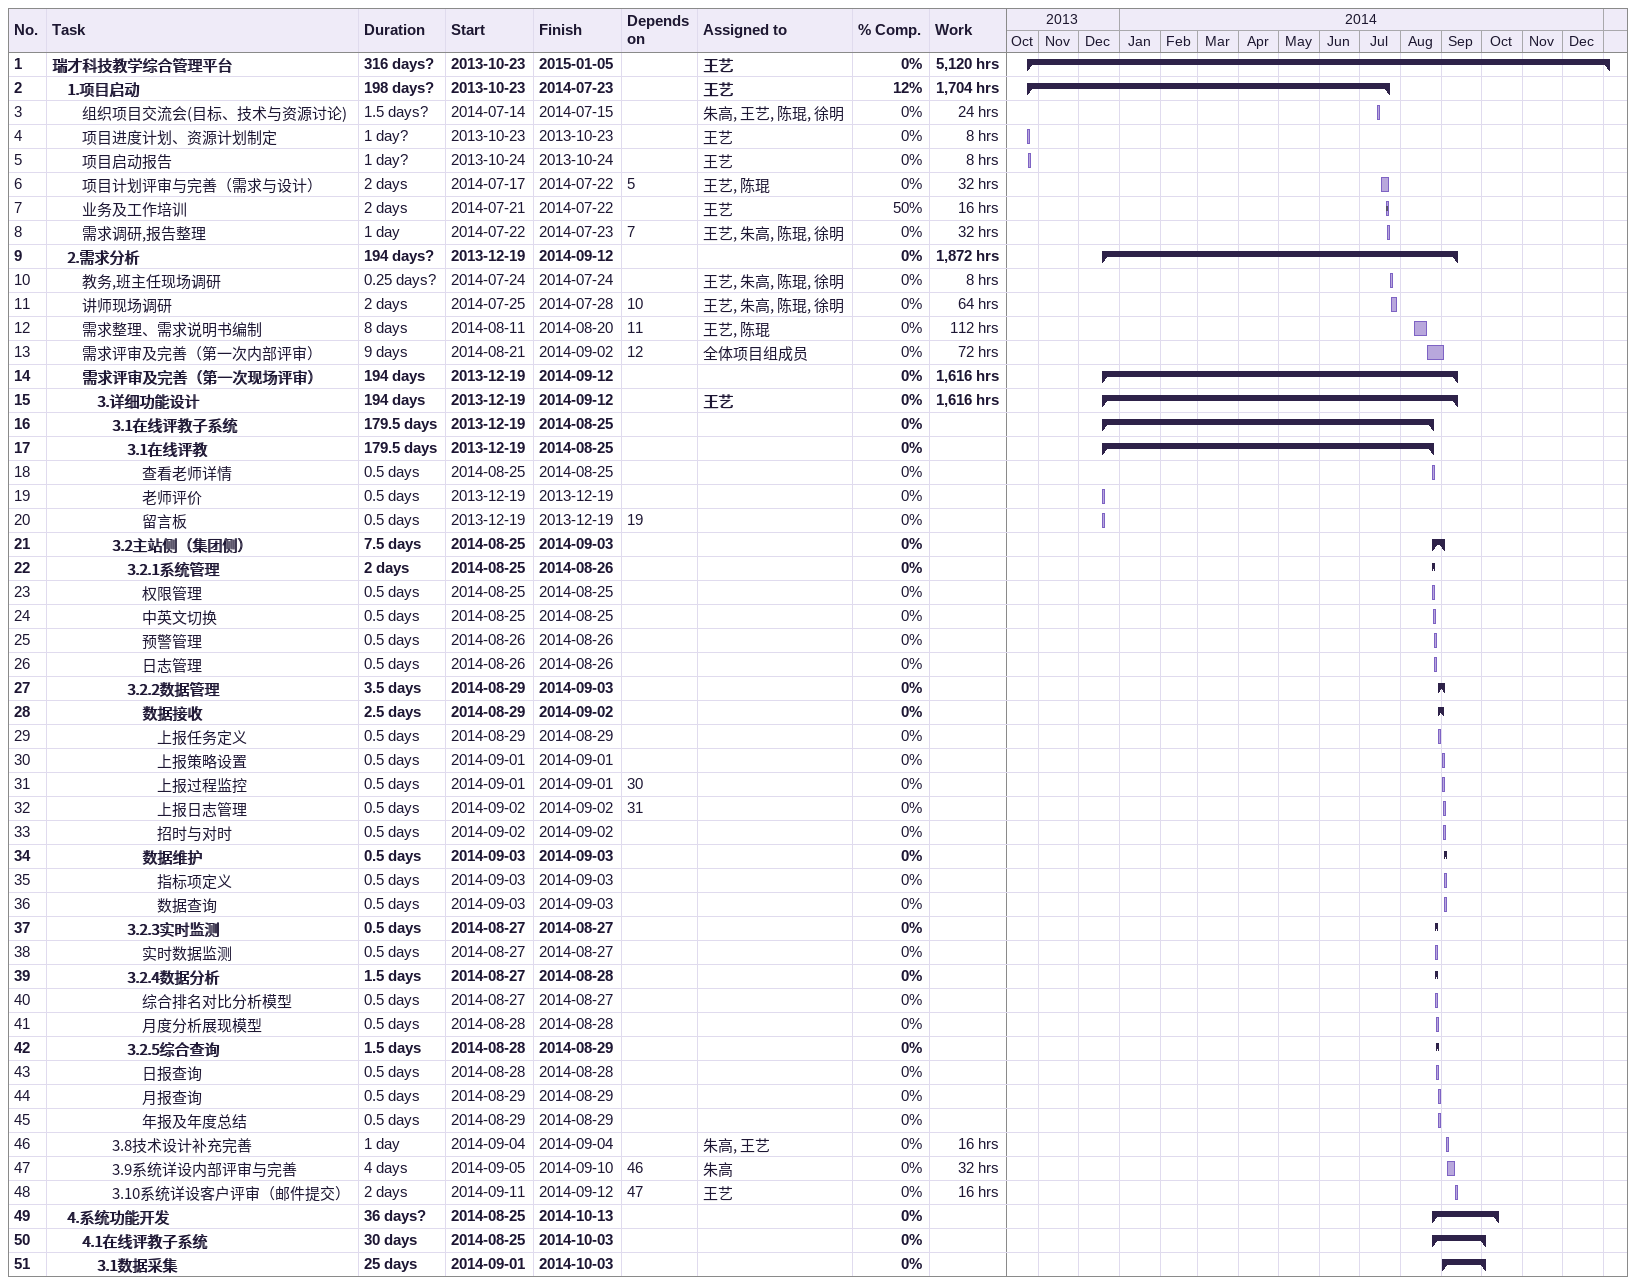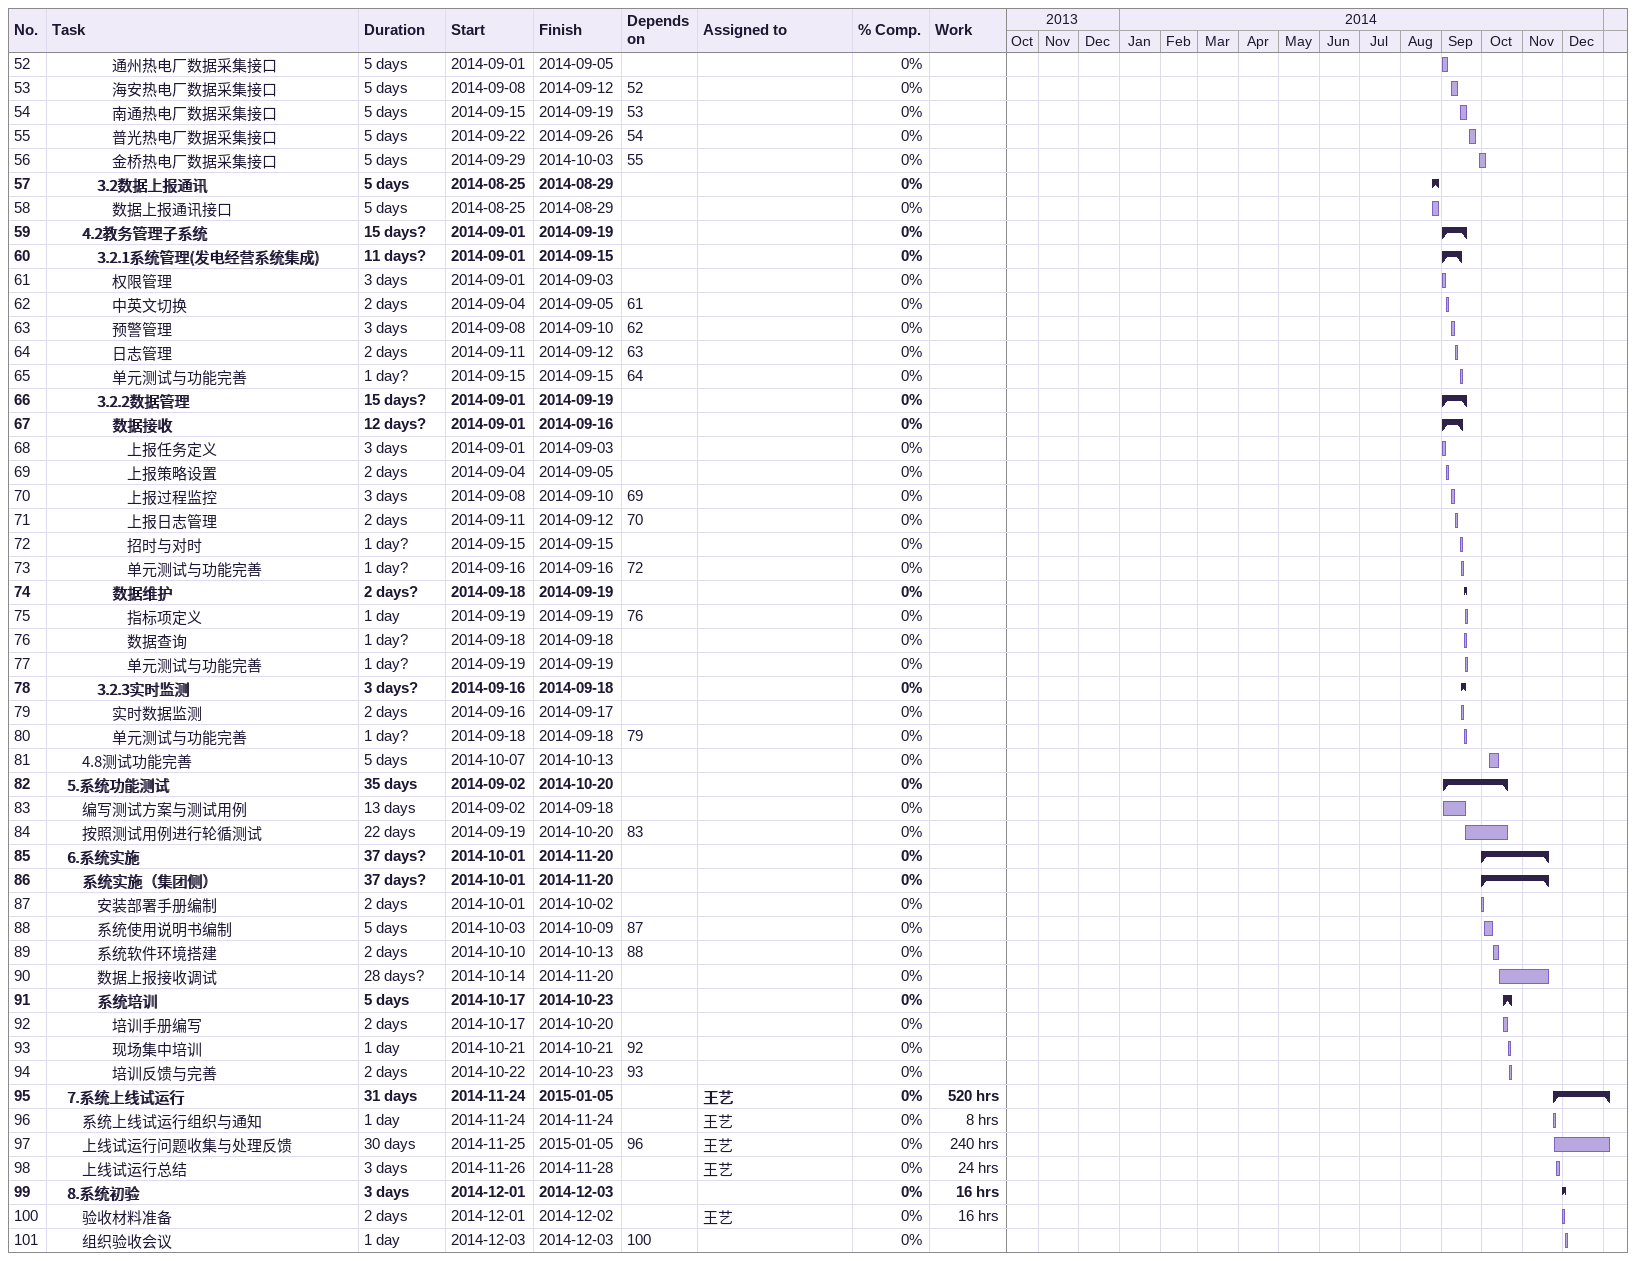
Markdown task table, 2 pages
| ID | Level | Task | Duration | Start | Finish | Predecessors | Resources | % complete | Work (h) |
|---|---|---|---|---|---|---|---|---|---|
| 1 | 1 | **瑞才科技教学综合管理平台** | 316d? | 2013-10-23 | 2015-01-05 |  | 王艺 | 0 | 5120 |
| 2 | 2 | **1.项目启动** | 198d? | 2013-10-23 | 2014-07-23 |  | 王艺 | 12 | 1704 |
| 3 | 3 | 组织项目交流会(目标、技术与资源讨论) | 1.5d? | 2014-07-14 | 2014-07-15 |  | 朱高, 王艺, 陈琨, 徐明 | 0 | 24 |
| 4 | 3 | 项目进度计划、资源计划制定 | 1d? | 2013-10-23 | 2013-10-23 |  | 王艺 | 0 | 8 |
| 5 | 3 | 项目启动报告 | 1d? | 2013-10-24 | 2013-10-24 |  | 王艺 | 0 | 8 |
| 6 | 3 | 项目计划评审与完善（需求与设计） | 2d | 2014-07-17 | 2014-07-22 | 5 | 王艺, 陈琨 | 0 | 32 |
| 7 | 3 | 业务及工作培训 | 2d | 2014-07-21 | 2014-07-22 |  | 王艺 | 50 | 16 |
| 8 | 3 | 需求调研,报告整理 | 1d | 2014-07-22 | 2014-07-23 | 7 | 王艺, 朱高, 陈琨, 徐明 | 0 | 32 |
| 9 | 2 | **2.需求分析** | 194d? | 2013-12-19 | 2014-09-12 |  |  | 0 | 1872 |
| 10 | 3 | 教务,班主任现场调研 | 0.25d? | 2014-07-24 | 2014-07-24 |  | 王艺, 朱高, 陈琨, 徐明 | 0 | 8 |
| 11 | 3 | 讲师现场调研 | 2d | 2014-07-25 | 2014-07-28 | 10 | 王艺, 朱高, 陈琨, 徐明 | 0 | 64 |
| 12 | 3 | 需求整理、需求说明书编制 | 8d | 2014-08-11 | 2014-08-20 | 11 | 王艺, 陈琨 | 0 | 112 |
| 13 | 3 | 需求评审及完善（第一次内部评审） | 9d | 2014-08-21 | 2014-09-02 | 12 | 全体项目组成员 | 0 | 72 |
| 14 | 3 | **需求评审及完善（第一次现场评审）** | 194d | 2013-12-19 | 2014-09-12 |  |  | 0 | 1616 |
| 15 | 4 | **3.详细功能设计** | 194d | 2013-12-19 | 2014-09-12 |  | 王艺 | 0 | 1616 |
| 16 | 5 | **3.1在线评教子系统** | 179.5d | 2013-12-19 | 2014-08-25 |  |  | 0 |  |
| 17 | 6 | **3.1在线评教** | 179.5d | 2013-12-19 | 2014-08-25 |  |  | 0 |  |
| 18 | 7 | 查看老师详情 | 0.5d | 2014-08-25 | 2014-08-25 |  |  | 0 |  |
| 19 | 7 | 老师评价 | 0.5d | 2013-12-19 | 2013-12-19 |  |  | 0 |  |
| 20 | 7 | 留言板 | 0.5d | 2013-12-19 | 2013-12-19 | 19 |  | 0 |  |
| 21 | 5 | **3.2主站侧（集团侧）** | 7.5d | 2014-08-25 | 2014-09-03 |  |  | 0 |  |
| 22 | 6 | **3.2.1系统管理** | 2d | 2014-08-25 | 2014-08-26 |  |  | 0 |  |
| 23 | 7 | 权限管理 | 0.5d | 2014-08-25 | 2014-08-25 |  |  | 0 |  |
| 24 | 7 | 中英文切换 | 0.5d | 2014-08-25 | 2014-08-25 |  |  | 0 |  |
| 25 | 7 | 预警管理 | 0.5d | 2014-08-26 | 2014-08-26 |  |  | 0 |  |
| 26 | 7 | 日志管理 | 0.5d | 2014-08-26 | 2014-08-26 |  |  | 0 |  |
| 27 | 6 | **3.2.2数据管理** | 3.5d | 2014-08-29 | 2014-09-03 |  |  | 0 |  |
| 28 | 7 | **数据接收** | 2.5d | 2014-08-29 | 2014-09-02 |  |  | 0 |  |
| 29 | 8 | 上报任务定义 | 0.5d | 2014-08-29 | 2014-08-29 |  |  | 0 |  |
| 30 | 8 | 上报策略设置 | 0.5d | 2014-09-01 | 2014-09-01 |  |  | 0 |  |
| 31 | 8 | 上报过程监控 | 0.5d | 2014-09-01 | 2014-09-01 | 30 |  | 0 |  |
| 32 | 8 | 上报日志管理 | 0.5d | 2014-09-02 | 2014-09-02 | 31 |  | 0 |  |
| 33 | 8 | 招时与对时 | 0.5d | 2014-09-02 | 2014-09-02 |  |  | 0 |  |
| 34 | 7 | **数据维护** | 0.5d | 2014-09-03 | 2014-09-03 |  |  | 0 |  |
| 35 | 8 | 指标项定义 | 0.5d | 2014-09-03 | 2014-09-03 |  |  | 0 |  |
| 36 | 8 | 数据查询 | 0.5d | 2014-09-03 | 2014-09-03 |  |  | 0 |  |
| 37 | 6 | **3.2.3实时监测** | 0.5d | 2014-08-27 | 2014-08-27 |  |  | 0 |  |
| 38 | 7 | 实时数据监测 | 0.5d | 2014-08-27 | 2014-08-27 |  |  | 0 |  |
| 39 | 6 | **3.2.4数据分析** | 1.5d | 2014-08-27 | 2014-08-28 |  |  | 0 |  |
| 40 | 7 | 综合排名对比分析模型 | 0.5d | 2014-08-27 | 2014-08-27 |  |  | 0 |  |
| 41 | 7 | 月度分析展现模型 | 0.5d | 2014-08-28 | 2014-08-28 |  |  | 0 |  |
| 42 | 6 | **3.2.5综合查询** | 1.5d | 2014-08-28 | 2014-08-29 |  |  | 0 |  |
| 43 | 7 | 日报查询 | 0.5d | 2014-08-28 | 2014-08-28 |  |  | 0 |  |
| 44 | 7 | 月报查询 | 0.5d | 2014-08-29 | 2014-08-29 |  |  | 0 |  |
| 45 | 7 | 年报及年度总结 | 0.5d | 2014-08-29 | 2014-08-29 |  |  | 0 |  |
| 46 | 5 | 3.8技术设计补充完善 | 1d | 2014-09-04 | 2014-09-04 |  | 朱高, 王艺 | 0 | 16 |
| 47 | 5 | 3.9系统详设内部评审与完善 | 4d | 2014-09-05 | 2014-09-10 | 46 | 朱高 | 0 | 32 |
| 48 | 5 | 3.10系统详设客户评审（邮件提交） | 2d | 2014-09-11 | 2014-09-12 | 47 | 王艺 | 0 | 16 |
| 49 | 2 | **4.系统功能开发** | 36d? | 2014-08-25 | 2014-10-13 |  |  | 0 |  |
| 50 | 3 | **4.1在线评教子系统** | 30d | 2014-08-25 | 2014-10-03 |  |  | 0 |  |
| 51 | 4 | **3.1数据采集** | 25d | 2014-09-01 | 2014-10-03 |  |  | 0 |  |
| 52 | 5 | 通州热电厂数据采集接口 | 5d | 2014-09-01 | 2014-09-05 |  |  | 0 |  |
| 53 | 5 | 海安热电厂数据采集接口 | 5d | 2014-09-08 | 2014-09-12 | 52 |  | 0 |  |
| 54 | 5 | 南通热电厂数据采集接口 | 5d | 2014-09-15 | 2014-09-19 | 53 |  | 0 |  |
| 55 | 5 | 普光热电厂数据采集接口 | 5d | 2014-09-22 | 2014-09-26 | 54 |  | 0 |  |
| 56 | 5 | 金桥热电厂数据采集接口 | 5d | 2014-09-29 | 2014-10-03 | 55 |  | 0 |  |
| 57 | 4 | **3.2数据上报通讯** | 5d | 2014-08-25 | 2014-08-29 |  |  | 0 |  |
| 58 | 5 | 数据上报通讯接口 | 5d | 2014-08-25 | 2014-08-29 |  |  | 0 |  |
| 59 | 3 | **4.2教务管理子系统** | 15d? | 2014-09-01 | 2014-09-19 |  |  | 0 |  |
| 60 | 4 | **3.2.1系统管理(发电经营系统集成)** | 11d? | 2014-09-01 | 2014-09-15 |  |  | 0 |  |
| 61 | 5 | 权限管理 | 3d | 2014-09-01 | 2014-09-03 |  |  | 0 |  |
| 62 | 5 | 中英文切换 | 2d | 2014-09-04 | 2014-09-05 | 61 |  | 0 |  |
| 63 | 5 | 预警管理 | 3d | 2014-09-08 | 2014-09-10 | 62 |  | 0 |  |
| 64 | 5 | 日志管理 | 2d | 2014-09-11 | 2014-09-12 | 63 |  | 0 |  |
| 65 | 5 | 单元测试与功能完善 | 1d? | 2014-09-15 | 2014-09-15 | 64 |  | 0 |  |
| 66 | 4 | **3.2.2数据管理** | 15d? | 2014-09-01 | 2014-09-19 |  |  | 0 |  |
| 67 | 5 | **数据接收** | 12d? | 2014-09-01 | 2014-09-16 |  |  | 0 |  |
| 68 | 6 | 上报任务定义 | 3d | 2014-09-01 | 2014-09-03 |  |  | 0 |  |
| 69 | 6 | 上报策略设置 | 2d | 2014-09-04 | 2014-09-05 |  |  | 0 |  |
| 70 | 6 | 上报过程监控 | 3d | 2014-09-08 | 2014-09-10 | 69 |  | 0 |  |
| 71 | 6 | 上报日志管理 | 2d | 2014-09-11 | 2014-09-12 | 70 |  | 0 |  |
| 72 | 6 | 招时与对时 | 1d? | 2014-09-15 | 2014-09-15 |  |  | 0 |  |
| 73 | 6 | 单元测试与功能完善 | 1d? | 2014-09-16 | 2014-09-16 | 72 |  | 0 |  |
| 74 | 5 | **数据维护** | 2d? | 2014-09-18 | 2014-09-19 |  |  | 0 |  |
| 75 | 6 | 指标项定义 | 1d | 2014-09-19 | 2014-09-19 | 76 |  | 0 |  |
| 76 | 6 | 数据查询 | 1d? | 2014-09-18 | 2014-09-18 |  |  | 0 |  |
| 77 | 6 | 单元测试与功能完善 | 1d? | 2014-09-19 | 2014-09-19 |  |  | 0 |  |
| 78 | 4 | **3.2.3实时监测** | 3d? | 2014-09-16 | 2014-09-18 |  |  | 0 |  |
| 79 | 5 | 实时数据监测 | 2d | 2014-09-16 | 2014-09-17 |  |  | 0 |  |
| 80 | 5 | 单元测试与功能完善 | 1d? | 2014-09-18 | 2014-09-18 | 79 |  | 0 |  |
| 81 | 3 | 4.8测试功能完善 | 5d | 2014-10-07 | 2014-10-13 |  |  | 0 |  |
| 82 | 2 | **5.系统功能测试** | 35d | 2014-09-02 | 2014-10-20 |  |  | 0 |  |
| 83 | 3 | 编写测试方案与测试用例 | 13d | 2014-09-02 | 2014-09-18 |  |  | 0 |  |
| 84 | 3 | 按照测试用例进行轮循测试 | 22d | 2014-09-19 | 2014-10-20 | 83 |  | 0 |  |
| 85 | 2 | **6.系统实施** | 37d? | 2014-10-01 | 2014-11-20 |  |  | 0 |  |
| 86 | 3 | **系统实施（集团侧）** | 37d? | 2014-10-01 | 2014-11-20 |  |  | 0 |  |
| 87 | 4 | 安装部署手册编制 | 2d | 2014-10-01 | 2014-10-02 |  |  | 0 |  |
| 88 | 4 | 系统使用说明书编制 | 5d | 2014-10-03 | 2014-10-09 | 87 |  | 0 |  |
| 89 | 4 | 系统软件环境搭建 | 2d | 2014-10-10 | 2014-10-13 | 88 |  | 0 |  |
| 90 | 4 | 数据上报接收调试 | 28d? | 2014-10-14 | 2014-11-20 |  |  | 0 |  |
| 91 | 4 | **系统培训** | 5d | 2014-10-17 | 2014-10-23 |  |  | 0 |  |
| 92 | 5 | 培训手册编写 | 2d | 2014-10-17 | 2014-10-20 |  |  | 0 |  |
| 93 | 5 | 现场集中培训 | 1d | 2014-10-21 | 2014-10-21 | 92 |  | 0 |  |
| 94 | 5 | 培训反馈与完善 | 2d | 2014-10-22 | 2014-10-23 | 93 |  | 0 |  |
| 95 | 2 | **7.系统上线试运行** | 31d | 2014-11-24 | 2015-01-05 |  | 王艺 | 0 | 520 |
| 96 | 3 | 系统上线试运行组织与通知 | 1d | 2014-11-24 | 2014-11-24 |  | 王艺 | 0 | 8 |
| 97 | 3 | 上线试运行问题收集与处理反馈 | 30d | 2014-11-25 | 2015-01-05 | 96 | 王艺 | 0 | 240 |
| 98 | 3 | 上线试运行总结 | 3d | 2014-11-26 | 2014-11-28 |  | 王艺 | 0 | 24 |
| 99 | 2 | **8.系统初验** | 3d | 2014-12-01 | 2014-12-03 |  |  | 0 | 16 |
| 100 | 3 | 验收材料准备 | 2d | 2014-12-01 | 2014-12-02 |  | 王艺 | 0 | 16 |
| 101 | 3 | 组织验收会议 | 1d | 2014-12-03 | 2014-12-03 | 100 |  | 0 |  |
